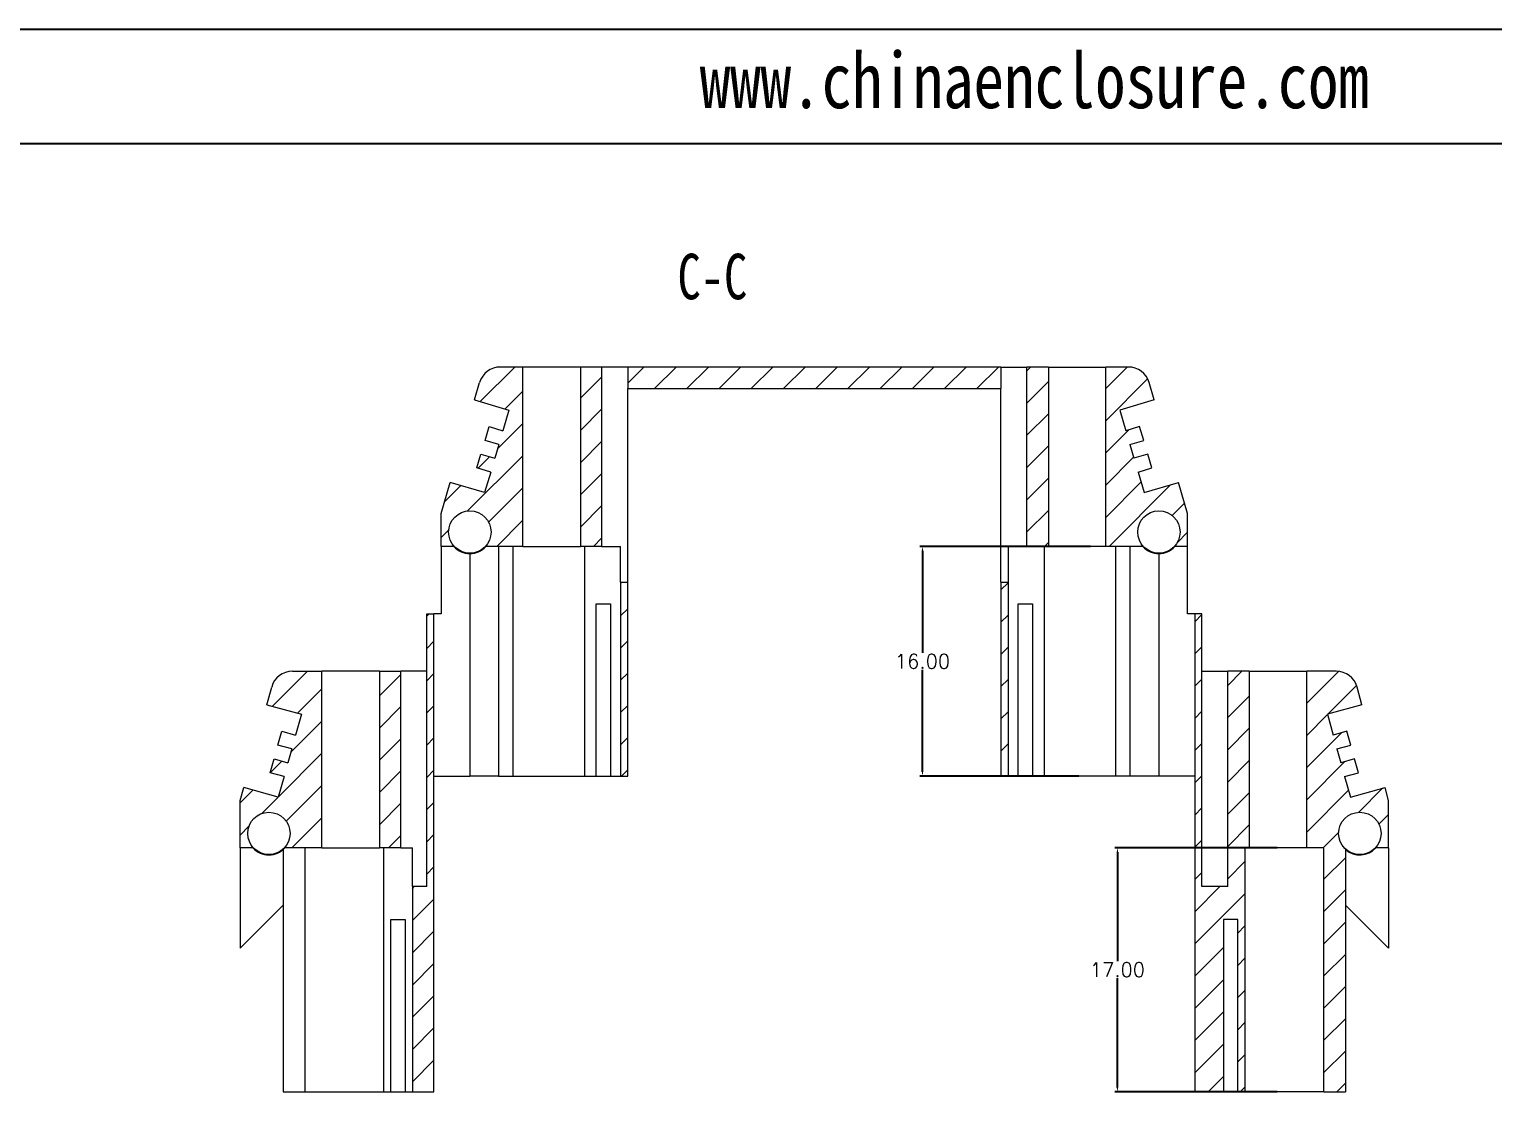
# Model space of a CAD drawing. Header units: inches. Extents: x 1328 to 2905, y 1126 to 1460.
# Drawn here: x 2062.8 to 2164.7, y 1386.1 to 1460.1 of the extents above; entities that cross this region are included whole.
import ezdxf

# ---------------------------------------------------------------- set-up
doc = ezdxf.new("R2010")
doc.units = ezdxf.units.IN
doc.header["$LTSCALE"] = 15
doc.layers.add('文字', color=81, linetype='Continuous')
doc.styles.add('SLDTEXTSTYLE0', font='TXT', dxfattribs={"width": 0.75})
doc.styles.get("Standard").update_dxf_attribs({"font": 'txt', "bigfont": 'gbcbig.shx'})
doc.styles.add('宋体', font='', dxfattribs={"width": 0.8, "height": 3.5})
doc.styles.get('宋体').set_extended_font_data('SimSun')
doc.dimstyles.new('1.5', dxfattribs={"dimtxt": 1, "dimasz": 0.3, "dimexe": 0.18, "dimexo": 0.0625, "dimgap": 0.09, "dimtad": 0, "dimtih": 1, "dimtoh": 1, "dimzin": 0, "dimdsep": 46, "dimtxsty": 'Standard', "dimcen": 0, "dimadec": 0, "dimazin": 2, "dimtfac": 1, "dimtofl": 0, "dimtmove": 0, "dimatfit": 3, "dimfxl": 1, "dimtolj": 1, "dimtzin": 0, "dimarcsym": 0})

# ---------------------------------------------------------------- blocks, each defined once
blk = doc.blocks.new('*D299')
at = {"color": 0, "lineweight": -2}
for p, q in [((2136.69, 1424.05), (2124.81, 1424.05)), ((2124.99, 1423.75), (2124.99, 1416.64)), ((2124.99, 1408.35), (2124.99, 1415.46)), ((2135.89, 1408.05), (2124.81, 1408.05))]:
    blk.add_line(p, q, dxfattribs=at)
at = {"color": 0}
for points in [[(2124.94, 1423.75), (2125.04, 1423.75), (2124.99, 1424.05)], [(2124.94, 1408.35), (2125.04, 1408.35), (2124.99, 1408.05)]]:
    blk.add_solid(points, dxfattribs=at)
at = {"layer": 'Defpoints', "color": 0}
for p in [(2124.99, 1424.05), (2136.76, 1424.05), (2135.96, 1408.05)]:
    blk.add_point(p, dxfattribs=at)
at = {"color": 0, "insert": (2124.99, 1416.05), "char_height": 1, "attachment_point": 5}
blk.add_mtext('\\A1;16.00', dxfattribs=at)
blk = doc.blocks.new('*D300')
at = {"color": 0, "lineweight": -2}
for p, q in [((2149.69, 1403.05), (2138.39, 1403.05)), ((2138.57, 1402.75), (2138.57, 1395.14)), ((2138.57, 1386.35), (2138.57, 1393.96)), ((2149.69, 1386.05), (2138.39, 1386.05))]:
    blk.add_line(p, q, dxfattribs=at)
at = {"color": 0}
for points in [[(2138.52, 1402.75), (2138.62, 1402.75), (2138.57, 1403.05)], [(2138.52, 1386.35), (2138.62, 1386.35), (2138.57, 1386.05)]]:
    blk.add_solid(points, dxfattribs=at)
at = {"layer": 'Defpoints', "color": 0}
for p in [(2149.76, 1403.05), (2138.57, 1386.05), (2149.76, 1386.05)]:
    blk.add_point(p, dxfattribs=at)
at = {"color": 0, "insert": (2138.57, 1394.55), "char_height": 1, "attachment_point": 5}
blk.add_mtext('\\A1;17.00', dxfattribs=at)

msp = doc.modelspace()

# ---------------------------------------------------------------- hatches: boundary and pattern name
at = {"linetype": 'Continuous', "lineweight": 0}
h = msp.add_hatch(dxfattribs=at)
h.set_pattern_fill('ANSI31', color=4, scale=0.5, style=0)
edge = h.paths.add_edge_path(flags=0)
edge.add_line((2094.234, 1430.477), (2093.952, 1429.518))
edge.add_line((2093.952, 1429.518), (2094.911, 1429.236))
edge.add_line((2094.911, 1429.236), (2094.488, 1427.797))
edge.add_line((2094.488, 1427.797), (2092.09, 1428.502))
edge.add_line((2092.09, 1428.502), (2091.457, 1426.353))
edge.add_line((2091.457, 1426.353), (2091.457, 1424.053))
edge.add_line((2091.457, 1424.053), (2092.339, 1424.053))
edge.add_arc((2093.457, 1425.053), 1.5, 221.81031, 318.18969)
edge.add_line((2094.575, 1424.053), (2097.157, 1424.053))
edge.add_line((2097.157, 1424.053), (2097.157, 1436.553))
edge.add_line((2097.157, 1436.553), (2095.58, 1436.553))
edge.add_arc((2095.58, 1435.053), 1.5, 90, 163.61046)
edge.add_line((2094.141, 1435.476), (2093.783, 1434.258))
edge.add_line((2093.783, 1434.258), (2096.181, 1433.553))
edge.add_line((2096.181, 1433.553), (2095.758, 1432.114))
edge.add_line((2095.758, 1432.114), (2094.798, 1432.396))
edge.add_line((2094.798, 1432.396), (2094.516, 1431.437))
edge.add_line((2094.516, 1431.437), (2095.476, 1431.155))
edge.add_line((2095.476, 1431.155), (2095.193, 1430.195))
edge.add_line((2095.193, 1430.195), (2094.234, 1430.477))
edge = h.paths.add_edge_path(flags=0)
edge.add_arc((2093.457, 1425.053), 1.475, 0, 360)
h = msp.add_hatch(dxfattribs=at)
h.set_pattern_fill('ANSI31', color=4, scale=0.5, style=0)
h.paths.add_polyline_path([(2101.157, 1424.053), (2102.657, 1424.053), (2102.657, 1436.553), (2101.157, 1436.553)], flags=0)
h = msp.add_hatch(dxfattribs=at)
h.set_pattern_fill('ANSI31', color=4, scale=0.5, style=0)
h.paths.add_polyline_path([(2130.457, 1436.553), (2104.457, 1436.553), (2104.457, 1435.053), (2130.457, 1435.053)], flags=0)
h = msp.add_hatch(dxfattribs=at)
h.set_pattern_fill('ANSI31', color=4, scale=0.5, style=0)
h.paths.add_polyline_path([(2132.257, 1436.553), (2132.257, 1424.053), (2133.757, 1424.053), (2133.757, 1436.553)], flags=0)
h = msp.add_hatch(dxfattribs=at)
h.set_pattern_fill('ANSI31', color=4, scale=0.5, style=0)
edge = h.paths.add_edge_path(flags=0)
edge.add_line((2140.427, 1427.797), (2140.004, 1429.236))
edge.add_line((2140.004, 1429.236), (2140.963, 1429.518))
edge.add_line((2140.963, 1429.518), (2140.681, 1430.477))
edge.add_line((2140.681, 1430.477), (2139.721, 1430.195))
edge.add_line((2139.721, 1430.195), (2139.439, 1431.155))
edge.add_line((2139.439, 1431.155), (2140.399, 1431.437))
edge.add_line((2140.399, 1431.437), (2140.117, 1432.396))
edge.add_line((2140.117, 1432.396), (2139.157, 1432.114))
edge.add_line((2139.157, 1432.114), (2138.734, 1433.553))
edge.add_line((2138.734, 1433.553), (2141.132, 1434.258))
edge.add_line((2141.132, 1434.258), (2140.774, 1435.476))
edge.add_arc((2139.335, 1435.053), 1.5, 16.38954, 90)
edge.add_line((2139.335, 1436.553), (2137.757, 1436.553))
edge.add_line((2137.757, 1436.553), (2137.757, 1424.053))
edge.add_line((2137.757, 1424.053), (2140.339, 1424.053))
edge.add_arc((2141.457, 1425.053), 1.5, 221.81031, 318.18969)
edge.add_line((2142.575, 1424.053), (2143.457, 1424.053))
edge.add_line((2143.457, 1424.053), (2143.457, 1426.353))
edge.add_line((2143.457, 1426.353), (2142.825, 1428.502))
edge.add_line((2142.825, 1428.502), (2140.427, 1427.797))
edge = h.paths.add_edge_path(flags=0)
edge.add_arc((2141.457, 1425.053), 1.475, 0, 360)
h = msp.add_hatch(dxfattribs=at)
h.set_pattern_fill('ANSI31', color=4, scale=0.5, style=0)
h.paths.add_polyline_path([(2103.957, 1421.553), (2103.957, 1408.053), (2104.457, 1408.053), (2104.457, 1421.553)], flags=0)
h = msp.add_hatch(dxfattribs=at)
h.set_pattern_fill('ANSI31', color=4, scale=0.5, style=0)
h.paths.add_polyline_path([(2130.457, 1421.553), (2130.457, 1408.053), (2130.957, 1408.053), (2130.957, 1421.553)], flags=0)
h = msp.add_hatch(dxfattribs=at)
h.set_pattern_fill('ANSI31', color=4, scale=0.5, style=0)
h.paths.add_polyline_path([(2089.457, 1386.053), (2090.957, 1386.053), (2090.957, 1419.353), (2090.457, 1419.353), (2090.457, 1400.353), (2089.457, 1400.353)], flags=0)
h = msp.add_hatch(dxfattribs=at)
h.set_pattern_fill('ANSI31', color=4, scale=0.5, style=0)
h.paths.add_polyline_path([(2143.957, 1419.353), (2143.957, 1386.053), (2145.957, 1386.053), (2145.957, 1398.053), (2146.957, 1398.053), (2146.957, 1386.053), (2147.457, 1386.053), (2147.457, 1403.053), (2147.757, 1403.053), (2147.757, 1415.353), (2146.257, 1415.353), (2146.257, 1400.353), (2144.457, 1400.353), (2144.457, 1419.353)], flags=0)
h = msp.add_hatch(dxfattribs=at)
h.set_pattern_fill('ANSI31', color=4, scale=0.5, style=0)
edge = h.paths.add_edge_path(flags=0)
edge.add_line((2079.818, 1409.248), (2079.551, 1408.285))
edge.add_line((2079.551, 1408.285), (2080.514, 1408.017))
edge.add_line((2080.514, 1408.017), (2080.113, 1406.572))
edge.add_line((2080.113, 1406.572), (2077.704, 1407.241))
edge.add_line((2077.704, 1407.241), (2077.457, 1406.353))
edge.add_line((2077.457, 1406.353), (2077.457, 1403.053))
edge.add_line((2077.457, 1403.053), (2078.339, 1403.053))
edge.add_arc((2079.457, 1404.053), 1.5, 221.81031, 318.18969)
edge.add_line((2080.575, 1403.053), (2083.157, 1403.053))
edge.add_line((2083.157, 1403.053), (2083.157, 1415.353))
edge.add_line((2083.157, 1415.353), (2081.098, 1415.353))
edge.add_arc((2081.098, 1413.853), 1.5, 90, 164.47589)
edge.add_line((2079.652, 1414.254), (2079.31, 1413.022))
edge.add_line((2079.31, 1413.022), (2081.719, 1412.353))
edge.add_line((2081.719, 1412.353), (2081.317, 1410.908))
edge.add_line((2081.317, 1410.908), (2080.354, 1411.175))
edge.add_line((2080.354, 1411.175), (2080.086, 1410.212))
edge.add_line((2080.086, 1410.212), (2081.05, 1409.944))
edge.add_line((2081.05, 1409.944), (2080.782, 1408.981))
edge.add_line((2080.782, 1408.981), (2079.818, 1409.248))
edge = h.paths.add_edge_path(flags=0)
edge.add_arc((2079.457, 1404.053), 1.475, 0, 360)
h = msp.add_hatch(dxfattribs=at)
h.set_pattern_fill('ANSI31', color=4, scale=0.5, style=0)
h.paths.add_polyline_path([(2087.157, 1403.053), (2088.657, 1403.053), (2088.657, 1415.353), (2087.157, 1415.353)], flags=0)
h = msp.add_hatch(dxfattribs=at)
h.set_pattern_fill('ANSI31', color=4, scale=0.5, style=0)
edge = h.paths.add_edge_path(flags=0)
edge.add_line((2157.211, 1407.241), (2154.802, 1406.572))
edge.add_line((2154.802, 1406.572), (2154.4, 1408.017))
edge.add_line((2154.4, 1408.017), (2155.364, 1408.285))
edge.add_line((2155.364, 1408.285), (2155.096, 1409.248))
edge.add_line((2155.096, 1409.248), (2154.133, 1408.981))
edge.add_line((2154.133, 1408.981), (2153.865, 1409.944))
edge.add_line((2153.865, 1409.944), (2154.829, 1410.212))
edge.add_line((2154.829, 1410.212), (2154.561, 1411.175))
edge.add_line((2154.561, 1411.175), (2153.598, 1410.908))
edge.add_line((2153.598, 1410.908), (2153.196, 1412.353))
edge.add_line((2153.196, 1412.353), (2155.605, 1413.022))
edge.add_line((2155.605, 1413.022), (2155.263, 1414.254))
edge.add_arc((2153.817, 1413.853), 1.5, 15.52411, 90)
edge.add_line((2153.817, 1415.353), (2151.757, 1415.353))
edge.add_line((2151.757, 1415.353), (2151.757, 1403.053))
edge.add_line((2151.757, 1403.053), (2152.957, 1403.053))
edge.add_line((2152.957, 1403.053), (2152.957, 1386.053))
edge.add_line((2152.957, 1386.053), (2154.457, 1386.053))
edge.add_line((2154.457, 1386.053), (2154.457, 1402.935))
edge.add_arc((2155.457, 1404.053), 1.5, 228.18969, 318.18969)
edge.add_line((2156.575, 1403.053), (2157.457, 1403.053))
edge.add_line((2157.457, 1403.053), (2157.457, 1406.353))
edge.add_line((2157.457, 1406.353), (2157.211, 1407.241))
edge = h.paths.add_edge_path(flags=0)
edge.add_arc((2155.457, 1404.053), 1.475, 0, 360)

# ---------------------------------------------------------------- linework, layer by layer
for p, q in [((1936.741, 1460.087), (2409.721, 1460.087)), ((1948.98, 1452.124), (2401.758, 1452.124))]:
    msp.add_line(p, q)
at = {"color": 7, "linetype": 'Continuous', "lineweight": 15}
for p, q in [((2097.157, 1436.553), (2095.58, 1436.553)), ((2097.157, 1424.053), (2097.157, 1436.553)), ((2101.157, 1436.553), (2097.157, 1436.553)), ((2101.157, 1436.553), (2101.157, 1424.053)), ((2102.657, 1436.553), (2101.157, 1436.553)), ((2102.657, 1424.053), (2102.657, 1436.553)), ((2104.457, 1436.553), (2102.657, 1436.553)), ((2104.457, 1436.553), (2104.457, 1435.053)), ((2130.457, 1436.553), (2104.457, 1436.553)), ((2130.457, 1436.553), (2130.457, 1435.053)), ((2130.457, 1436.553), (2132.257, 1436.553)), ((2133.757, 1436.553), (2132.257, 1436.553)), ((2132.257, 1424.053), (2132.257, 1436.553)), ((2133.757, 1436.553), (2133.757, 1424.053)), ((2133.757, 1436.553), (2137.757, 1436.553)), ((2137.757, 1424.053), (2137.757, 1436.553)), ((2139.335, 1436.553), (2137.757, 1436.553)), ((2093.783, 1434.258), (2094.141, 1435.476)), ((2141.132, 1434.258), (2140.774, 1435.476)), ((2104.457, 1435.053), (2130.457, 1435.053)), ((2104.457, 1421.553), (2104.457, 1435.053)), ((2130.457, 1421.553), (2130.457, 1435.053)), ((2093.783, 1434.258), (2096.181, 1433.553)), ((2096.181, 1433.553), (2095.758, 1432.114)), ((2141.132, 1434.258), (2138.734, 1433.553)), ((2138.734, 1433.553), (2139.157, 1432.114)), ((2094.516, 1431.437), (2094.798, 1432.396)), ((2094.798, 1432.396), (2095.758, 1432.114)), ((2140.116, 1432.396), (2139.157, 1432.114)), ((2140.399, 1431.437), (2140.116, 1432.396)), ((2095.476, 1431.155), (2094.516, 1431.437)), ((2139.439, 1431.155), (2140.399, 1431.437)), ((2093.952, 1429.518), (2094.234, 1430.477)), ((2094.234, 1430.477), (2095.193, 1430.195)), ((2095.476, 1431.155), (2095.193, 1430.195)), ((2139.439, 1431.155), (2139.721, 1430.195)), ((2140.681, 1430.477), (2139.721, 1430.195)), ((2140.963, 1429.518), (2140.681, 1430.477)), ((2094.911, 1429.236), (2093.952, 1429.518)), ((2140.004, 1429.236), (2140.963, 1429.518)), ((2091.457, 1426.353), (2092.09, 1428.502)), ((2094.488, 1427.797), (2092.09, 1428.502)), ((2094.911, 1429.236), (2094.488, 1427.797)), ((2140.004, 1429.236), (2140.427, 1427.797)), ((2140.427, 1427.797), (2142.825, 1428.502)), ((2143.457, 1426.353), (2142.825, 1428.502)), ((2091.457, 1424.053), (2091.457, 1426.353)), ((2143.457, 1424.053), (2143.457, 1426.353)), ((2092.339, 1424.053), (2091.457, 1424.053)), ((2091.457, 1424.053), (2091.457, 1419.353)), ((2093.457, 1423.553), (2093.457, 1408.053)), ((2097.157, 1424.053), (2094.575, 1424.053)), ((2095.457, 1424.053), (2095.457, 1408.053)), ((2096.457, 1424.053), (2096.457, 1408.053)), ((2097.157, 1424.053), (2099.157, 1424.053)), ((2099.157, 1424.053), (2101.157, 1424.053)), ((2102.657, 1424.053), (2101.157, 1424.053)), ((2101.457, 1408.053), (2101.457, 1424.053)), ((2102.657, 1424.053), (2103.957, 1424.053)), ((2103.957, 1421.553), (2103.957, 1424.053)), ((2132.257, 1424.053), (2130.957, 1424.053)), ((2130.957, 1424.053), (2130.957, 1421.553)), ((2133.757, 1424.053), (2132.257, 1424.053)), ((2133.457, 1424.053), (2133.457, 1408.053)), ((2135.757, 1424.053), (2133.757, 1424.053)), ((2137.757, 1424.053), (2135.757, 1424.053)), ((2140.339, 1424.053), (2137.757, 1424.053)), ((2138.457, 1408.053), (2138.457, 1424.053)), ((2139.457, 1408.053), (2139.457, 1424.053)), ((2141.457, 1423.553), (2141.457, 1408.053)), ((2143.457, 1424.053), (2142.575, 1424.053)), ((2143.457, 1419.353), (2143.457, 1424.053)), ((2103.957, 1421.553), (2104.457, 1421.553)), ((2103.957, 1421.553), (2103.957, 1408.053)), ((2104.457, 1408.053), (2104.457, 1421.553)), ((2130.457, 1421.553), (2130.957, 1421.553)), ((2130.457, 1421.553), (2130.457, 1408.053)), ((2130.957, 1421.553), (2130.957, 1408.053)), ((2090.457, 1400.353), (2090.457, 1419.353)), ((2090.457, 1419.353), (2090.957, 1419.353)), ((2090.957, 1386.053), (2090.957, 1419.353)), ((2091.457, 1419.353), (2090.957, 1419.353)), ((2102.257, 1408.053), (2102.257, 1420.053)), ((2102.257, 1420.053), (2103.257, 1420.053)), ((2103.257, 1420.053), (2103.257, 1408.053)), ((2131.657, 1408.053), (2131.657, 1420.053)), ((2131.657, 1420.053), (2132.657, 1420.053)), ((2132.657, 1420.053), (2132.657, 1408.053)), ((2143.957, 1419.353), (2143.457, 1419.353)), ((2144.457, 1419.353), (2143.957, 1419.353)), ((2143.957, 1419.353), (2143.957, 1386.053)), ((2144.457, 1400.353), (2144.457, 1419.353)), ((2081.098, 1415.353), (2083.157, 1415.353)), ((2083.157, 1403.053), (2083.157, 1415.353)), ((2087.157, 1415.353), (2083.157, 1415.353)), ((2087.157, 1415.353), (2087.157, 1403.053)), ((2087.157, 1415.353), (2088.657, 1415.353)), ((2088.657, 1403.053), (2088.657, 1415.353)), ((2090.457, 1415.353), (2088.657, 1415.353)), ((2144.457, 1415.353), (2146.257, 1415.353)), ((2146.257, 1400.353), (2146.257, 1415.353)), ((2147.757, 1415.353), (2146.257, 1415.353)), ((2147.757, 1415.353), (2147.757, 1403.053)), ((2147.757, 1415.353), (2151.757, 1415.353)), ((2151.757, 1403.053), (2151.757, 1415.353)), ((2153.817, 1415.353), (2151.757, 1415.353)), ((2079.31, 1413.022), (2079.652, 1414.254)), ((2155.605, 1413.022), (2155.263, 1414.254)), ((2079.31, 1413.022), (2081.719, 1412.353)), ((2081.719, 1412.353), (2081.317, 1410.908)), ((2155.605, 1413.022), (2153.196, 1412.353)), ((2153.196, 1412.353), (2153.598, 1410.908)), ((2080.086, 1410.212), (2080.354, 1411.175)), ((2080.354, 1411.175), (2081.317, 1410.908)), ((2154.561, 1411.175), (2153.598, 1410.908)), ((2154.829, 1410.212), (2154.561, 1411.175)), ((2081.05, 1409.944), (2080.086, 1410.212)), ((2153.865, 1409.944), (2154.829, 1410.212)), ((2079.551, 1408.285), (2079.818, 1409.248)), ((2079.818, 1409.248), (2080.782, 1408.981)), ((2081.05, 1409.944), (2080.782, 1408.981)), ((2153.865, 1409.944), (2154.133, 1408.981)), ((2155.096, 1409.248), (2154.133, 1408.981)), ((2155.364, 1408.285), (2155.096, 1409.248)), ((2080.514, 1408.017), (2079.551, 1408.285)), ((2080.514, 1408.017), (2080.113, 1406.572)), ((2090.957, 1408.053), (2093.457, 1408.053)), ((2095.457, 1408.053), (2093.457, 1408.053)), ((2095.457, 1408.053), (2096.457, 1408.053)), ((2096.457, 1408.053), (2101.457, 1408.053)), ((2101.457, 1408.053), (2102.257, 1408.053)), ((2102.257, 1408.053), (2103.257, 1408.053)), ((2103.257, 1408.053), (2103.957, 1408.053)), ((2103.957, 1408.053), (2104.457, 1408.053)), ((2130.457, 1408.053), (2130.957, 1408.053)), ((2131.657, 1408.053), (2130.957, 1408.053)), ((2132.657, 1408.053), (2131.657, 1408.053)), ((2133.457, 1408.053), (2132.657, 1408.053)), ((2138.457, 1408.053), (2133.457, 1408.053)), ((2139.457, 1408.053), (2138.457, 1408.053)), ((2141.457, 1408.053), (2139.457, 1408.053)), ((2143.957, 1408.053), (2141.457, 1408.053)), ((2154.4, 1408.017), (2155.364, 1408.285)), ((2154.4, 1408.017), (2154.802, 1406.572)), ((2077.457, 1406.353), (2077.704, 1407.241)), ((2080.113, 1406.572), (2077.704, 1407.241)), ((2154.802, 1406.572), (2157.211, 1407.241)), ((2157.457, 1406.353), (2157.211, 1407.241)), ((2077.457, 1403.053), (2077.457, 1406.353)), ((2157.457, 1403.053), (2157.457, 1406.353)), ((2078.339, 1403.053), (2077.457, 1403.053)), ((2077.457, 1403.053), (2077.457, 1396.053)), ((2080.457, 1402.935), (2080.457, 1386.053)), ((2083.157, 1403.053), (2080.575, 1403.053)), ((2081.957, 1403.053), (2081.957, 1386.053)), ((2083.157, 1403.053), (2085.157, 1403.053)), ((2085.157, 1403.053), (2087.157, 1403.053)), ((2088.657, 1403.053), (2087.157, 1403.053)), ((2087.457, 1386.053), (2087.457, 1403.053)), ((2088.657, 1403.053), (2089.457, 1403.053)), ((2089.457, 1400.353), (2089.457, 1403.053)), ((2147.757, 1403.053), (2147.457, 1403.053)), ((2147.457, 1403.053), (2147.457, 1386.053)), ((2149.757, 1403.053), (2147.757, 1403.053)), ((2151.757, 1403.053), (2149.757, 1403.053)), ((2152.957, 1403.053), (2151.757, 1403.053)), ((2152.957, 1386.053), (2152.957, 1403.053)), ((2154.457, 1402.935), (2154.457, 1386.053)), ((2157.457, 1403.053), (2156.575, 1403.053)), ((2157.457, 1403.053), (2157.457, 1396.053)), ((2089.457, 1400.353), (2089.457, 1386.053)), ((2090.457, 1400.353), (2089.457, 1400.353)), ((2146.257, 1400.353), (2144.457, 1400.353)), ((2080.457, 1399.053), (2077.457, 1396.053)), ((2157.457, 1396.053), (2154.457, 1399.053)), ((2087.957, 1386.053), (2087.957, 1398.053)), ((2087.957, 1398.053), (2088.957, 1398.053)), ((2088.957, 1398.053), (2088.957, 1386.053)), ((2146.957, 1398.053), (2145.957, 1398.053)), ((2145.957, 1398.053), (2145.957, 1386.053)), ((2146.957, 1386.053), (2146.957, 1398.053)), ((2080.457, 1386.053), (2081.957, 1386.053)), ((2081.957, 1386.053), (2087.457, 1386.053)), ((2087.457, 1386.053), (2087.957, 1386.053)), ((2087.957, 1386.053), (2088.957, 1386.053)), ((2088.957, 1386.053), (2089.457, 1386.053)), ((2089.457, 1386.053), (2090.957, 1386.053)), ((2143.957, 1386.053), (2145.957, 1386.053)), ((2146.957, 1386.053), (2145.957, 1386.053)), ((2146.957, 1386.053), (2147.457, 1386.053)), ((2152.957, 1386.053), (2147.457, 1386.053)), ((2152.957, 1386.053), (2154.457, 1386.053))]:
    msp.add_line(p, q, dxfattribs=at)
for centre in [(2093.457, 1425.053), (2141.457, 1425.053), (2079.457, 1404.053), (2155.457, 1404.053)]:
    msp.add_circle(centre, 1.475, dxfattribs=at)
for centre, start, end in [((2095.58, 1435.053), 90, 163.61046), ((2139.335, 1435.053), 16.38954, 90), ((2093.457, 1425.053), 221.81031, 318.18969), ((2141.457, 1425.053), 221.81031, 318.18969), ((2081.098, 1413.853), 90, 164.47589), ((2153.817, 1413.853), 15.52411, 90), ((2079.457, 1404.053), 221.81031, 318.18969), ((2155.457, 1404.053), 228.18969, 318.18969)]:
    msp.add_arc(centre, 1.5, start, end, dxfattribs=at)

# ---------------------------------------------------------------- texts
at = {"color": 1, "insert": (2107.923, 1444.446), "char_height": 3.175, "attachment_point": 1, "style": 'SLDTEXTSTYLE0'}
msp.add_mtext('C-C', dxfattribs=at)
at = {"layer": '文字', "color": 0, "insert": (2109.477, 1458.482), "char_height": 3.89284, "width": 68.39344, "attachment_point": 1, "style": '宋体'}
msp.add_mtext('www.chinaenclosure.com', dxfattribs=at)

# ---------------------------------------------------------------- dimensions: what is measured, and where the dimension line sits
for base, p1, p2, picture, middle in [((2124.994, 1424.053), (2135.957, 1408.053), (2136.757, 1424.053), '*D299', (2124.994, 1416.053)), ((2138.571, 1386.053), (2149.757, 1403.053), (2149.757, 1386.053), '*D300', (2138.571, 1394.553))]:
    dim = msp.add_linear_dim(base=base, p1=p1, p2=p2, angle=90, dimstyle='1.5')
    dim.commit()
    dim.dimension.update_dxf_attribs({"geometry": picture, "text_midpoint": middle})

doc.saveas('drawing.dxf')
